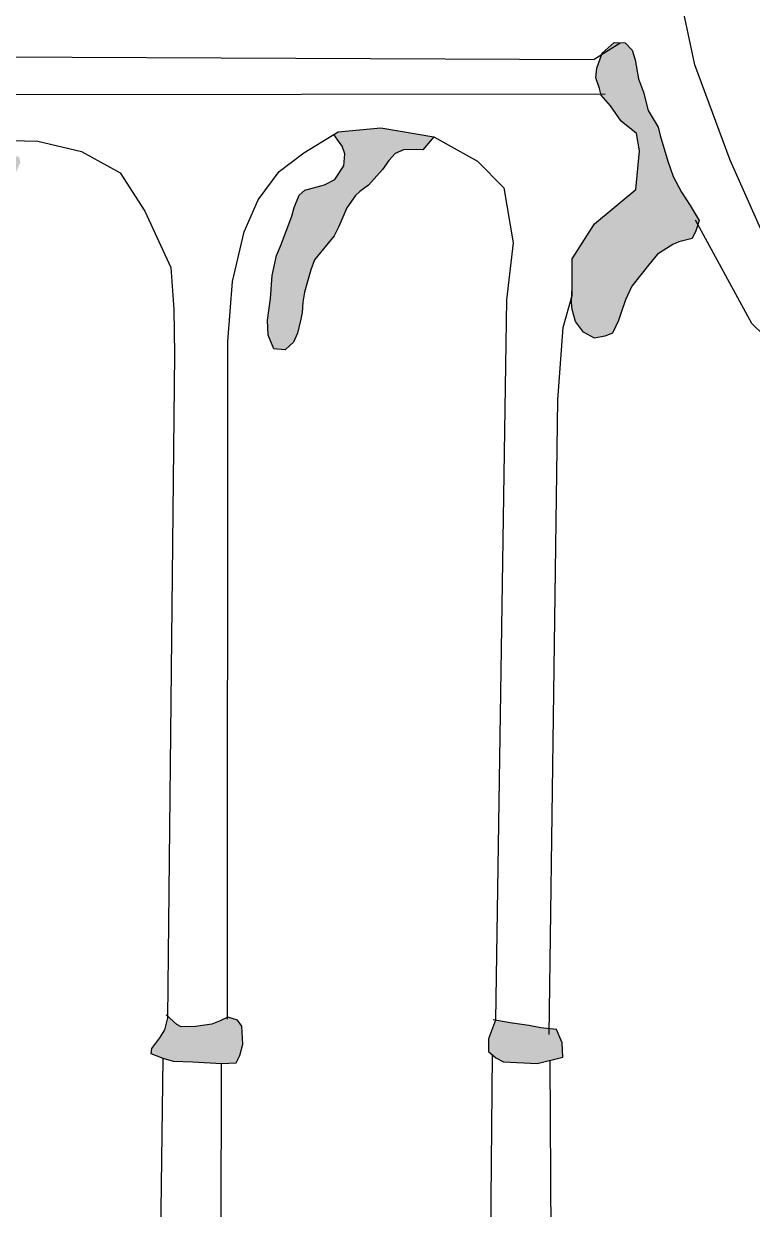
# Model space of a CAD drawing. Header units: inches. Extents: x 155 to 361, y 91 to 381.
# Drawn here: x 279.47 to 280.855, y 285.564 to 287.816 of the extents above; entities that cross this region are included whole.
import ezdxf

# ---------------------------------------------------------------- set-up
doc = ezdxf.new("R2010")
doc.units = ezdxf.units.IN
doc.header["$MEASUREMENT"] = 0
doc.layers.add('çziigi', color=10, linetype='Continuous')

msp = doc.modelspace()

# ---------------------------------------------------------------- hatches: boundary and pattern name
at = {"layer": 'çziigi'}
h = msp.add_hatch(color=256, dxfattribs=at)
h.dxf.hatch_style = 1
h.paths.add_polyline_path([(280.704, 287.3972), (280.7153, 287.4019), (280.7407, 287.4086), (280.7474, 287.4226), (280.7541, 287.4428), (280.7367, 287.4708), (280.7207, 287.4962), (280.7047, 287.5262), (280.6946, 287.5549), (280.6799, 287.6037), (280.6759, 287.6197), (280.6572, 287.6517), (280.6485, 287.6864), (280.6385, 287.7118), (280.6325, 287.7479), (280.6265, 287.7659), (280.6131, 287.7799), (280.5924, 287.7806), (280.5697, 287.7606), (280.5597, 287.7318), (280.5577, 287.7138), (280.5643, 287.693), (280.5677, 287.6803), (280.5857, 287.6602), (280.6058, 287.6309), (280.6352, 287.6075), (280.6405, 287.5748), (280.6334, 287.5011), (280.5552, 287.4361), (280.5127, 287.3699), (280.5127, 287.3002), (280.5119, 287.2975), (280.5116, 287.2868), (280.5129, 287.2735), (280.5189, 287.2508), (280.5343, 287.2301), (280.555, 287.2187), (280.575, 287.2227), (280.5891, 287.2287), (280.6004, 287.2528), (280.6058, 287.2675), (280.6138, 287.2915), (280.6258, 287.3175), (280.6579, 287.3578), (280.6746, 287.3785)])
h = msp.add_hatch(color=256, dxfattribs=at)
h.dxf.hatch_style = 1
h.paths.add_polyline_path([(280.25, 287.6015), (280.1491, 287.6183), (280.0681, 287.6109), (280.0598, 287.6058), (280.0703, 287.5908), (280.0757, 287.5836), (280.0807, 287.5693), (280.0784, 287.5464), (280.0613, 287.5202), (280.042, 287.5103), (280.0047, 287.5), (279.9935, 287.4905), (279.984, 287.4672), (279.9795, 287.4506), (279.958, 287.3938), (279.9508, 287.3759), (279.9422, 287.3377), (279.9391, 287.2941), (279.9337, 287.2532), (279.9346, 287.2245), (279.9454, 287.1989), (279.9669, 287.1967), (279.9827, 287.2115), (279.9903, 287.2285), (279.9971, 287.255), (279.9993, 287.2676), (280.0007, 287.2874), (280.0038, 287.3062), (280.0096, 287.3269), (280.0159, 287.3489), (280.0231, 287.3679), (280.06, 287.4132), (280.069, 287.4308), (280.0843, 287.4664), (280.1005, 287.4897), (280.109, 287.4973), (280.1252, 287.5099), (280.1521, 287.5391), (280.1643, 287.5566), (280.1764, 287.5697), (280.1922, 287.5768), (280.216, 287.5773), (280.229, 287.5768)])
h.paths.add_polyline_path([(279.449, 287.5188), (279.4638, 287.5531), (279.4616, 287.5634), (279.4272, 287.5691), (279.3815, 287.5623), (279.3518, 287.5565), (279.3346, 287.5428), (279.2969, 287.5108), (279.2592, 287.4674), (279.2409, 287.4366), (279.2306, 287.3897), (279.218, 287.3326), (279.2031, 287.2652), (279.2077, 287.2355), (279.2363, 287.2046), (279.2649, 287.2046), (279.2866, 287.2343), (279.2935, 287.2732), (279.2946, 287.2983), (279.298, 287.3257), (279.3049, 287.3612), (279.3163, 287.3943), (279.3312, 287.4194), (279.3564, 287.456), (279.3735, 287.4777), (279.4158, 287.4948)])
h = msp.add_hatch(color=256, dxfattribs=at)
h.dxf.hatch_style = 1
h.paths.add_polyline_path([(280.4936, 285.8804), (280.483, 285.9058), (280.4533, 285.909), (280.43, 285.9132), (280.395, 285.9185), (280.3667, 285.9231), (280.3537, 285.8878), (280.3537, 285.8635), (280.3675, 285.8518), (280.3823, 285.8444), (280.4459, 285.8412), (280.4946, 285.8529)])
h.paths.add_polyline_path([(279.8865, 285.8777), (279.8845, 285.9117), (279.8767, 285.9235), (279.8583, 285.9287), (279.8433, 285.9221), (279.8276, 285.9156), (279.7969, 285.911), (279.7694, 285.9104), (279.7609, 285.915), (279.7436, 285.9306), (279.7436, 285.9275), (279.738, 285.9052), (279.7282, 285.8895), (279.7132, 285.8692), (279.7119, 285.8601), (279.7348, 285.8509), (279.7544, 285.8457), (279.7917, 285.8444), (279.8459, 285.8411), (279.874, 285.8424), (279.8812, 285.8562)])
h.paths.add_polyline_path([(279.1302, 285.9039), (279.1155, 285.9055), (279.05, 285.8957), (279.0222, 285.9006), (279.0075, 285.9086), (278.9944, 285.8794), (278.9977, 285.8499), (279.0337, 285.827), (279.0893, 285.8287), (279.1384, 285.8467), (279.1466, 285.8663)])
h.paths.add_polyline_path([(278.3458, 285.8809), (278.3366, 285.9052), (278.3102, 285.9184), (278.3001, 285.9113), (278.2524, 285.894), (278.2433, 285.8951), (278.2209, 285.9133), (278.2057, 285.8961), (278.1956, 285.8656), (278.2108, 285.8494), (278.2494, 285.8433), (278.3204, 285.8444), (278.3437, 285.8596)])

# ---------------------------------------------------------------- linework, layer by layer
for p, q in [((280.746, 287.738), (280.7063, 287.9217)), ((280.5697, 287.7606), (280.5924, 287.7806)), ((280.5924, 287.7806), (280.6131, 287.7799)), ((280.6131, 287.7799), (280.6265, 287.7659)), ((276.7003, 287.7661), (280.5542, 287.7485)), ((280.6039, 287.7793), (280.5542, 287.7485)), ((280.5597, 287.7318), (280.5697, 287.7606)), ((280.6265, 287.7659), (280.6325, 287.7479)), ((280.6325, 287.7479), (280.6385, 287.7118)), ((280.8128, 287.557), (280.746, 287.738)), ((280.5577, 287.7138), (280.5597, 287.7318)), ((280.5643, 287.693), (280.5577, 287.7138)), ((280.5677, 287.6803), (280.5643, 287.693)), ((280.6385, 287.7118), (280.6485, 287.6864)), ((276.9023, 287.6794), (280.5753, 287.6829)), ((280.5857, 287.6602), (280.5677, 287.6803)), ((280.6485, 287.6864), (280.6572, 287.6517)), ((280.6058, 287.6309), (280.5857, 287.6602)), ((280.6572, 287.6517), (280.6759, 287.6197)), ((280.6352, 287.6075), (280.6058, 287.6309)), ((280.0029, 287.571), (280.0681, 287.6109)), ((280.0703, 287.5908), (280.0596, 287.6061)), ((280.0681, 287.6109), (280.1491, 287.6183)), ((280.1491, 287.6183), (280.25, 287.6015)), ((280.25, 287.6015), (280.229, 287.5768)), ((280.25, 287.6015), (280.333, 287.5553)), ((280.6405, 287.5748), (280.6352, 287.6075)), ((280.6759, 287.6197), (280.6799, 287.6037)), ((280.6799, 287.6037), (280.6946, 287.5549)), ((279.399, 287.5955), (279.4968, 287.5934)), ((279.4968, 287.5934), (279.58, 287.5737)), ((280.0757, 287.5836), (280.0703, 287.5908)), ((280.0807, 287.5693), (280.0757, 287.5836)), ((280.216, 287.5773), (280.1922, 287.5768)), ((280.229, 287.5768), (280.216, 287.5773)), ((279.58, 287.5737), (279.6538, 287.5332)), ((279.9556, 287.5353), (280.0029, 287.571)), ((280.0784, 287.5464), (280.0807, 287.5693)), ((280.1643, 287.5566), (280.1521, 287.5391)), ((280.1764, 287.5697), (280.1643, 287.5566)), ((280.1922, 287.5768), (280.1764, 287.5697)), ((280.333, 287.5553), (280.3825, 287.5048)), ((280.6334, 287.5011), (280.6405, 287.5748)), ((280.6946, 287.5549), (280.7047, 287.5262)), ((280.8888, 287.386), (280.8128, 287.557)), ((279.6538, 287.5332), (279.7006, 287.4604)), ((279.9157, 287.4817), (279.9556, 287.5353)), ((280.0613, 287.5202), (280.0784, 287.5464)), ((280.1521, 287.5391), (280.1252, 287.5099)), ((280.0047, 287.5), (280.042, 287.5103)), ((280.042, 287.5103), (280.0613, 287.5202)), ((280.1252, 287.5099), (280.109, 287.4973)), ((280.7047, 287.5262), (280.7207, 287.4962)), ((279.984, 287.4672), (279.9935, 287.4905)), ((279.9935, 287.4905), (280.0047, 287.5)), ((280.1005, 287.4897), (280.0843, 287.4664)), ((280.109, 287.4973), (280.1005, 287.4897)), ((280.3825, 287.5048), (280.4003, 287.3998)), ((280.5552, 287.4361), (280.6334, 287.5011)), ((280.7207, 287.4962), (280.7367, 287.4708)), ((279.8894, 287.4208), (279.9157, 287.4817)), ((279.9795, 287.4506), (279.984, 287.4672)), ((280.0843, 287.4664), (280.069, 287.4308)), ((280.7367, 287.4708), (280.7541, 287.4428)), ((279.7006, 287.4604), (279.7495, 287.3534)), ((279.958, 287.3938), (279.9795, 287.4506)), ((280.7465, 287.4436), (280.8532, 287.2477)), ((280.7541, 287.4428), (280.7474, 287.4226)), ((279.8673, 287.3263), (279.8894, 287.4208)), ((280.069, 287.4308), (280.06, 287.4132)), ((280.5127, 287.3699), (280.5552, 287.4361)), ((280.7474, 287.4226), (280.7407, 287.4086)), ((280.06, 287.4132), (280.0231, 287.3679)), ((280.4003, 287.3998), (280.3877, 287.2916)), ((280.704, 287.3972), (280.6746, 287.3785)), ((280.7153, 287.4019), (280.704, 287.3972)), ((280.7407, 287.4086), (280.7153, 287.4019)), ((279.9422, 287.3377), (279.9508, 287.3759)), ((279.9508, 287.3759), (279.958, 287.3938)), ((280.6746, 287.3785), (280.6579, 287.3578)), ((279.7495, 287.3534), (279.7557, 287.2734)), ((280.0231, 287.3679), (280.0159, 287.3489)), ((280.5127, 287.3002), (280.5127, 287.3699)), ((280.6579, 287.3578), (280.6258, 287.3175)), ((279.9391, 287.2941), (279.9422, 287.3377)), ((280.0159, 287.3489), (280.0096, 287.3269)), ((279.8579, 287.2128), (279.8673, 287.3263)), ((280.0096, 287.3269), (280.0038, 287.3062)), ((280.5116, 287.2868), (280.5122, 287.3082)), ((280.6258, 287.3175), (280.6138, 287.2915)), ((279.9337, 287.2532), (279.9391, 287.2941)), ((280.0007, 287.2874), (279.9993, 287.2676)), ((280.0038, 287.3062), (280.0007, 287.2874)), ((280.3877, 287.2916), (280.3668, 285.9233)), ((280.4957, 287.2391), (280.5127, 287.3002)), ((280.5129, 287.2735), (280.5116, 287.2868)), ((280.6138, 287.2915), (280.6058, 287.2675)), ((279.7557, 287.2734), (279.7568, 287.1884)), ((279.9993, 287.2676), (279.9971, 287.255)), ((280.5189, 287.2508), (280.5129, 287.2735)), ((280.6058, 287.2675), (280.6004, 287.2528)), ((279.9346, 287.2245), (279.9337, 287.2532)), ((279.9971, 287.255), (279.9903, 287.2285)), ((280.5343, 287.2301), (280.5189, 287.2508)), ((280.6004, 287.2528), (280.5891, 287.2287)), ((280.8532, 287.2477), (280.9027, 287.1992)), ((279.9454, 287.1989), (279.9346, 287.2245)), ((279.9903, 287.2285), (279.9827, 287.2115)), ((280.4855, 287.1015), (280.4957, 287.2391)), ((280.555, 287.2187), (280.5343, 287.2301)), ((280.575, 287.2227), (280.555, 287.2187)), ((280.5891, 287.2287), (280.575, 287.2227)), ((279.8577, 285.9254), (279.8579, 287.2128)), ((279.9669, 287.1967), (279.9454, 287.1989)), ((279.9827, 287.2115), (279.9669, 287.1967)), ((279.7568, 287.1884), (279.7436, 285.9275)), ((280.4692, 285.8963), (280.4855, 287.1015)), ((279.7609, 285.915), (279.7407, 285.9333)), ((279.7436, 285.9275), (279.738, 285.9052)), ((279.7694, 285.9104), (279.7609, 285.915)), ((279.7969, 285.911), (279.7694, 285.9104)), ((279.8276, 285.9156), (279.7969, 285.911)), ((279.8433, 285.9221), (279.8276, 285.9156)), ((279.8583, 285.9287), (279.8433, 285.9221)), ((279.8767, 285.9235), (279.8583, 285.9287)), ((279.8845, 285.9117), (279.8767, 285.9235)), ((279.8865, 285.8777), (279.8845, 285.9117)), ((280.3668, 285.9233), (280.3537, 285.8878)), ((280.395, 285.9185), (280.3622, 285.9238)), ((280.43, 285.9132), (280.395, 285.9185)), ((280.4533, 285.909), (280.43, 285.9132)), ((279.7282, 285.8895), (279.7132, 285.8692)), ((279.738, 285.9052), (279.7282, 285.8895)), ((280.483, 285.9058), (280.4533, 285.909)), ((280.4936, 285.8804), (280.483, 285.9058)), ((279.7132, 285.8692), (279.7119, 285.8601)), ((279.8812, 285.8562), (279.8865, 285.8777)), ((280.3537, 285.8878), (280.3537, 285.8635)), ((280.4946, 285.8529), (280.4936, 285.8804)), ((279.7348, 285.8509), (279.072, 235.7541)), ((279.7119, 285.8601), (279.7348, 285.8509)), ((279.7348, 285.8509), (279.7544, 285.8457)), ((279.7544, 285.8457), (279.7917, 285.8444)), ((279.7917, 285.8444), (279.8459, 285.8411)), ((279.874, 285.8424), (279.8812, 285.8562)), ((280.3606, 285.8576), (279.9381, 235.7667)), ((280.3537, 285.8635), (280.3675, 285.8518)), ((280.3675, 285.8518), (280.3823, 285.8444)), ((280.3823, 285.8444), (280.4459, 285.8412)), ((280.4459, 285.8412), (280.4946, 285.8529)), ((280.4703, 285.847), (280.7392, 235.7597)), ((279.764, 235.7452), (279.8459, 285.8411)), ((279.8459, 285.8411), (279.874, 285.8424))]:
    msp.add_line(p, q, dxfattribs=at)

doc.saveas('drawing.dxf')
